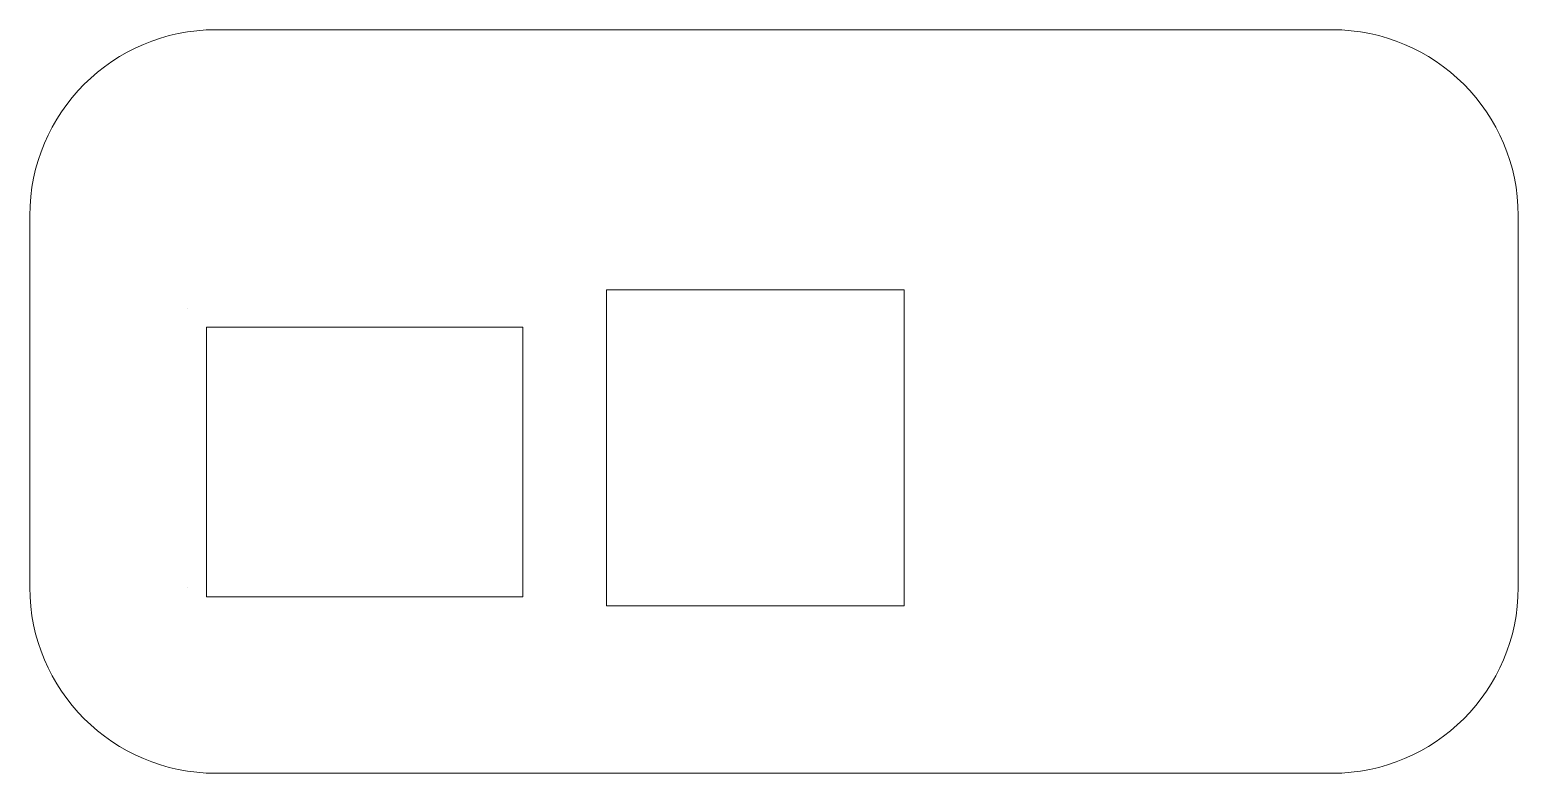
# Model space of a CAD drawing. Header units: millimetres. Extents: x 30 to 110, y 40 to 80.
import ezdxf

# ---------------------------------------------------------------- set-up
doc = ezdxf.new("R2010")
doc.units = ezdxf.units.MM
doc.layers.add('Laser_Acrylic', color=7, linetype='CONTINUOUS', lineweight=0)

msp = doc.modelspace()

# ---------------------------------------------------------------- linework, layer by layer
at = {"layer": 'Laser_Acrylic'}
for p, q in [((40, 80), (100, 80)), ((30, 50), (30, 70)), ((110, 70), (110, 50)), ((61, 50), (61, 66)), ((61, 66), (61.5, 66)), ((61.5, 66), (77, 66)), ((77, 50), (77, 66)), ((38.5, 65), (38.5, 65)), ((38.5, 65), (38.5, 65)), ((38.5, 65), (38.5, 65)), ((38.5, 65), (38.5, 65)), ((38.5, 65), (38.5, 65)), ((39.5, 63.5), (39.5, 64)), ((39.5, 64), (40, 64)), ((40, 64), (56, 64)), ((56, 64), (56.5, 64)), ((56.5, 64), (56.5, 63.5)), ((39.5, 50), (39.5, 63.5)), ((56.5, 50), (56.5, 63.5)), ((38.5, 50), (38.5, 50)), ((39.5, 50), (39.5, 49.5)), ((56.5, 49.5), (56.5, 50)), ((61, 50), (61, 49)), ((77, 49), (77, 50)), ((39.5, 49.5), (40, 49.5)), ((40, 49.5), (56, 49.5)), ((56, 49.5), (56.5, 49.5)), ((61, 49), (61.5, 49)), ((61.5, 49), (77, 49)), ((100, 40), (40, 40))]:
    msp.add_line(p, q, dxfattribs=at)
for centre, start, end in [((40, 70), 90, 180), ((100, 70), 0, 90), ((40, 50), 180, 270), ((100, 50), 270, 0)]:
    msp.add_arc(centre, 10, start, end, dxfattribs=at)

doc.saveas('drawing.dxf')
